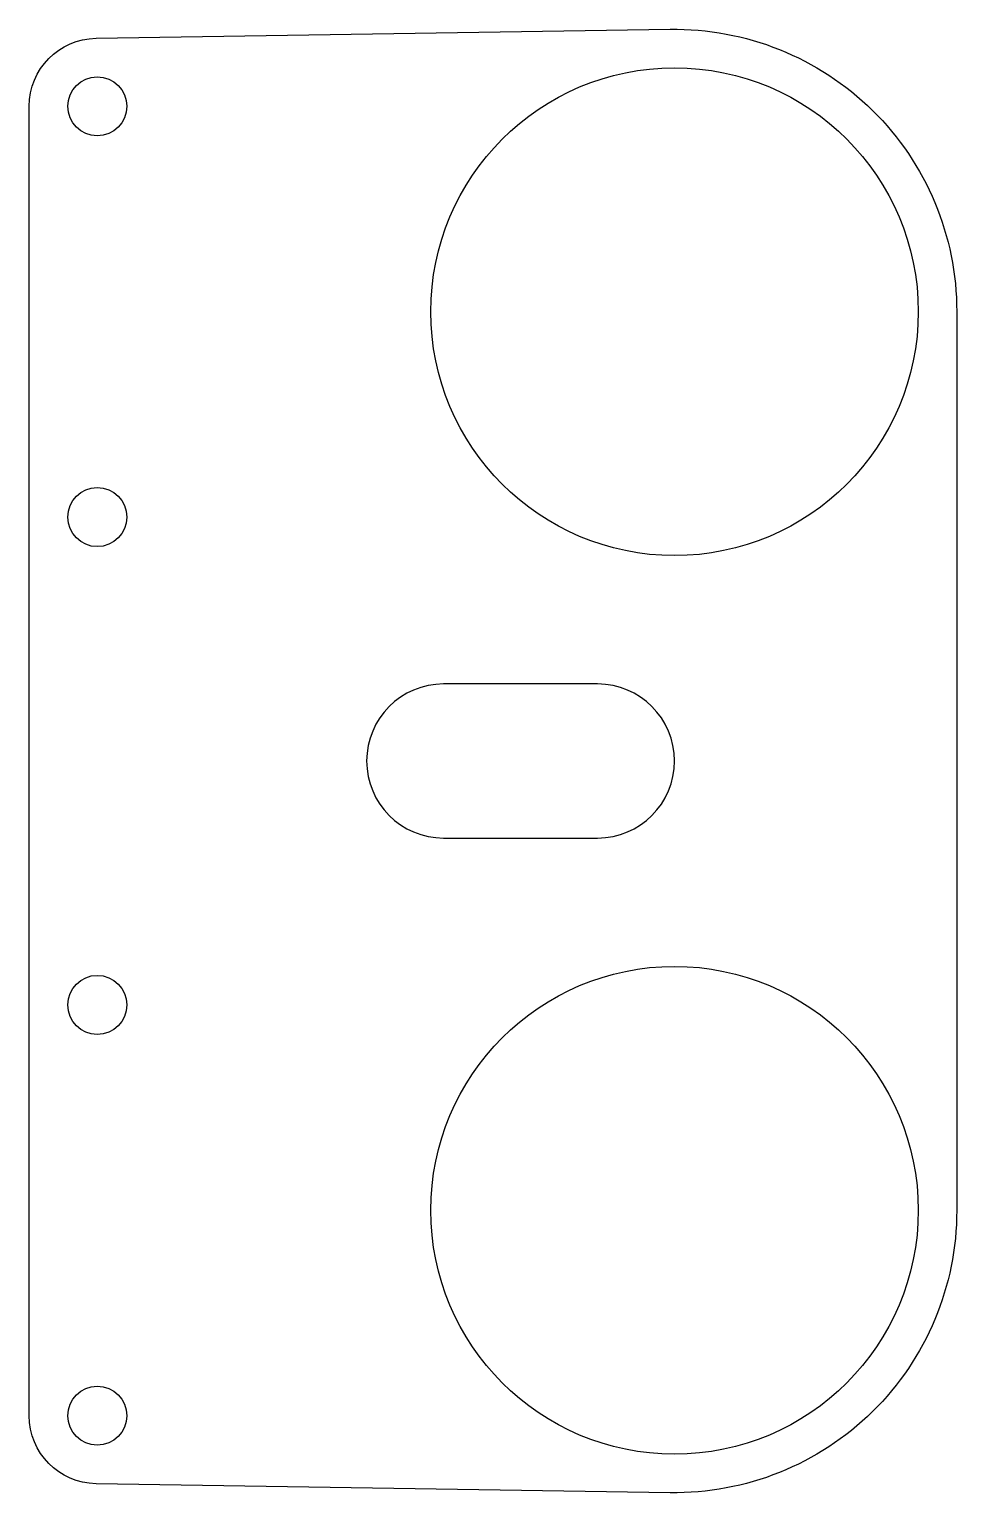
# Model space of a CAD drawing. Header units: millimetres. Extents: x 0 to 36.2, y 0 to 57.
import ezdxf

# ---------------------------------------------------------------- set-up
doc = ezdxf.new("R2010")
doc.units = ezdxf.units.MM
doc.layers.add('HOLES', color=1, linetype='Continuous')
doc.layers.add('OUTLINE', color=7, linetype='Continuous')

msp = doc.modelspace()

# ---------------------------------------------------------------- linework, layer by layer
at = {"layer": 'HOLES'}
msp.add_lwpolyline([(16.15, 25.5), (22.15, 25.5, 1), (22.15, 31.5), (16.15, 31.5, 1)], format="xyb", close=True, dxfattribs=at)
for centre, radius in [((25.15, 46), 9.5), ((2.65, 54), 1.15), ((2.65, 38), 1.15), ((2.65, 19), 1.15), ((25.15, 11), 9.5), ((2.65, 3), 1.15)]:
    msp.add_circle(centre, radius, dxfattribs=at)
at = {"layer": 'OUTLINE'}
msp.add_lwpolyline([(0, 3), (0, 54, -0.409652), (2.609, 56.65), (24.978, 56.999, -0.41879), (36.15, 46), (36.15, 11, -0.41879), (24.978, 0.001), (2.609, 0.35, -0.409652)], format="xyb", close=True, dxfattribs=at)

doc.saveas('drawing.dxf')
